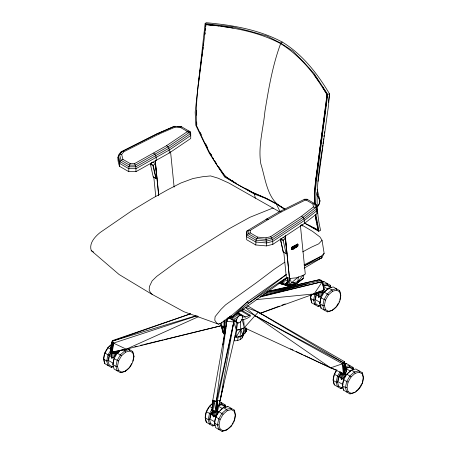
<?xml version="1.0" encoding="UTF-8"?>
<svg xmlns="http://www.w3.org/2000/svg" width="454" height="454" viewBox="0 0 454 454"><rect width="100%" height="100%" fill="white"/><g stroke="black" fill="none" stroke-linecap="round" stroke-linejoin="round"><path stroke-width="0.68" d="M291.735 249.371L291.826 248.911L297.387 245.784L297.83 246L297.693 246.516L292.177 249.581L291.735 249.371L292.177 249.581L294.822 248.548M292.036 247.765L292.172 247.112L297.824 244.099L297.733 244.7L292.16 247.788L291.791 247.6L291.956 246.987L297.693 244.07M291.791 247.6L297.461 244.621L297.569 243.951M291.428 248.639L291.723 248.871L298.04 245.421L298.176 244.905L297.784 244.672L291.61 248.071L291.428 248.639L297.824 245.296L297.784 244.672M227.386 317.828L212.812 400.19L212.744 410.876L215.735 411.267L217.659 410.688L236.443 330.024L237.714 322.516M234.236 337.101L236.114 337.146L236.307 321.801M152.374 162.163L150.756 163.667L153.514 165.284L155.677 163.349M279.006 283.114L287.774 285.81L291.491 282.797L297.745 281.832L303.176 278.546L296.797 283.387L295.253 284.091L287.774 285.81L279.04 283.285L284.448 284.601L287.728 284.079L287.359 281.355L287.564 277.451L287.728 284.079L289.113 284.987L296.797 283.387L303.176 278.546L303.97 274.715M285.662 238.395L283.517 240.047L283.273 240.87L286.133 253.616L286.48 253.741M285.674 278.563L281.628 282.246L287.728 284.079L288.267 277.507M228.737 317.601L226.779 321.313L216.303 401.234L215.735 411.267L214.237 401.183L212.744 410.876L212.228 410.586L213.062 400.666C214.322 401.302 216.286 401.75 217.375 400.604L234.082 320.564M215.485 25.475L205.656 24.55C202.944 58.174 194.738 91.702 196.531 125.548C204.572 142.516 212.063 159.904 223.884 174.694C231.489 182.417 242.271 186.673 251.618 192.031C263.076 196.974 274.613 201.973 284.879 209.158M190.708 313.72L113.074 340.386L112.252 341.164L110.436 349.938L111.043 352.156L112.138 352.531L126.297 349.171L221.563 325.643L224.089 327.771L225.78 328.56M221.904 322.209L221.563 325.643L224.089 327.771L225.933 328.503M289.737 278.762L289.113 284.987L284.448 284.601L280.351 282.45M322.834 127.455L315.683 181.356L314.446 193.347L314.86 203.937M190.141 314.009L112.252 341.164L112.393 342.384L113.137 342.974L112.138 352.531L113.795 343.02L112.252 341.164L113.074 340.386M322.368 148.543C318.084 175.715 313.969 203.21 320.615 230.348L318.668 231.307L304.787 223.22M325.961 106.503L326.176 104.392M326.324 102.984L326.539 100.879M326.687 99.471L327.198 94.551L324.985 90.942M234.366 338.355L234.366 340.897L237.692 340.511L238.112 336.652M196.389 110.986L196.236 112.393L196.389 110.986M224.316 334.456L223.47 333.423L224.089 327.771L223.862 320.864M204.839 34.373L204.992 32.972M205.69 26.644L205.923 24.533C231.534 27.149 257.662 31.383 280.646 43.624C296.053 53.192 308.624 66.71 318.895 81.533M318.044 181.458L328.395 106.384L329.542 93.921C317.516 73.69 302.597 54.452 282.24 42.04C258.854 29.567 232.295 25.055 206.178 22.7L205.112 23.585L195.175 112.127L195.793 125.27L209.203 153.032L224.719 177.066L254.467 194.125L265.221 198.103L276.758 203.959L284.834 209.186M204.799 34.317L204.964 32.921M205.679 26.633L205.923 24.533M213.062 400.666L211.978 410.172L212.228 410.586M198.443 84.285L201.814 57.919M201.99 56.534L202.257 54.452M202.433 53.061L202.7 50.984M202.876 49.594L203.142 47.511M203.409 45.434L203.585 44.044M233.969 320.575L220.218 400.32L219.401 401.376M205.112 23.585L233.004 26.899L250.08 31.269L266.929 36.065L280.646 43.085L292.807 51.007L304.169 62.499L314.293 73.837L327.692 94.353L316.307 182.06L315.076 194.136L315.519 204.748M314.707 204.124L314.293 193.535L315.479 181.555L327.016 94.619L322.374 86.748M322.55 147.141L322.828 145.042M323.01 143.64L323.288 141.54M323.469 140.138L323.657 138.742M323.929 136.637L324.116 135.241M324.389 133.136L324.576 131.739M328.435 102.326L329.542 93.921L327.692 94.353M291.956 249.496L292.138 248.934L297.83 246M281.208 281.9L284.448 284.601L287.774 285.81L296.797 283.387L297.745 281.832L298.409 276.872M323.015 126.053L323.293 123.953M323.481 122.552L323.759 120.452M323.946 119.05L324.224 116.95M324.411 115.554L324.689 113.455M324.877 112.053L327.198 94.551L314.083 74.745M225.195 407.227L224.985 404.735L219.645 401.654M320.978 308.175L319.775 303.686L320.978 297.813L324.258 292.121L328.747 288.142L333.236 286.939L339.598 290.611C343.372 299.248 336.703 310.803 327.34 311.847L320.978 308.175L321.131 307.052M330.58 287.779L330.364 285.282L324.003 281.611L322.72 281.957M343.576 390.207L342.373 385.724L343.576 379.845L346.862 374.158L351.351 370.18L355.834 368.977L362.196 372.649C365.975 381.286 359.307 392.835 349.938 393.885L343.576 390.207L343.729 389.084M353.178 369.811L352.968 367.32L346.606 363.648L344.682 364.159M315.683 181.356L321.063 142.176M321.25 140.78L322.306 133.084M323.651 123.289L324.803 114.896M324.996 113.494L325.285 111.395M319.185 153.991L325.263 111.389M112.229 342.702L112.524 340.738L110.436 349.938M237.374 322.805L236.716 322.051C235.955 319.258 237.885 315.922 240.682 315.178L241.664 315.371L242.322 316.126L242.555 317.335C242.135 319.712 240.966 322.436 238.356 322.998L237.374 322.805L228.214 317.522M236.358 330.37L240.733 329.292L244.28 327.72L343.462 373.682L345.284 373.154L346.51 371.525L344.24 361.526L258.292 312.04L243.866 328.163L242.765 335.188L240.041 336.851L236.114 337.146L235.036 335.324M298.051 244.791L291.78 248.247L291.723 248.871M241.596 335.512L242.765 335.188L244.842 333.384L245.727 327.811M222.897 344.909L223.124 343.519M223.357 342.134L223.584 340.744M223.811 339.359L226.779 321.313L233.787 321.954L236.443 330.024L240.733 329.292L243.866 328.163M318.668 231.307L318.839 230.292L315.927 214.651M126.297 349.171L113.137 342.974L111.491 352.429L126.297 349.171L198.313 316.767M212.228 408.782L211.978 410.172L212.812 400.19L216.303 401.234L217.375 400.604L220.218 400.32L223.334 385.809M237.692 340.511L240.518 339.422L241.29 335.427M113.761 366.667L111.202 367.354L104.84 363.682C101.577 356.555 105.89 348.28 111.843 344.092M113.466 366.293L112.098 366.662L109.091 364.925L107.995 360.822L109.091 355.454L111.429 351.407M111.298 352.446L109.539 355.493L108.506 360.527L113.063 363.16M125.684 371.037L121.581 372.138L118.579 370.402L117.484 366.299L118.579 360.93L121.581 355.726L125.684 352.088L129.787 350.987L132.795 352.724L133.89 356.827C133.243 364.074 128.232 371.945 120.429 372.683L114.067 369.011L112.864 364.522L114.067 358.649L117.353 352.957L120.344 350.306M132.823 361.163L133.89 355.936L132.687 351.453L127.353 348.371M212.852 403.163C207.12 407.312 203.216 415.427 206.36 422.299L212.727 425.971L215.287 425.284M214.992 424.91L213.624 425.273L210.616 423.542L209.521 419.439L210.616 414.065L212.62 410.598M213.176 410.45L211.065 414.105L210.032 419.144L215.162 422.101M219.004 424.916L217.466 424.916L214.39 423.139L215.746 417.027L218.879 411.574L223.368 407.596L227.851 406.392L234.213 410.064C237.992 418.701 231.324 430.256 221.955 431.3L215.593 427.628L214.39 423.139L215.593 417.266L218.879 411.574L223.107 414.343L220.105 419.541L219.004 424.916L220.105 429.019L223.107 430.755L227.21 429.654M244.842 333.384L246.153 331.352L246.709 328.617M233.56 421.567L234.213 420.427L235.286 415.206M320.672 305.831L318.106 306.518L311.745 302.846L310.542 298.357L311.092 294.782M311.342 294.442L310.542 298.357L313.618 300.134L314.9 299.986L316.001 294.612L317 292.881M317.851 292.217L316.444 294.652L315.416 299.691L320.541 302.653M332.595 310.201L328.492 311.302L325.49 309.566L324.389 305.463L325.49 300.094L328.492 294.89L332.595 291.252L336.698 290.151L339.7 291.888L340.801 295.991M339.864 299.668L340.801 295.1M343.269 387.864L340.71 388.55L334.343 384.879C331.993 379.975 333.582 374.312 336.579 370.084M342.974 387.489L341.607 387.858L338.599 386.121L337.504 382.018L338.599 376.65L340.602 373.182M340.806 373.642L339.047 376.689L338.014 381.723L343.145 384.686M355.193 392.233L351.09 393.334L348.087 391.603L346.987 387.5L348.087 382.126L351.09 376.922L355.193 373.284L359.296 372.189L362.298 373.92L363.399 378.023M363.399 377.138L362.298 383.397M246.006 327.828L246.153 331.352L246.709 328.668M317.147 189.142L319.979 200.991L319.344 203.897L317.709 206.519M120.798 153.015L121.019 152.011L122.018 151.449L157.81 133.425L174.489 126.286L181.248 126.615L190.328 131.853L190.731 133.402L190.731 138.487L169.211 153.038L136.001 171.629L128.737 171.629L119.533 166.317C117.864 161.607 116.389 155.626 121.019 152.011L157.81 133.425L159.076 134.004L175.079 127.154L180.346 127.409L187.105 131.308L189.119 131.155L189.119 132.551L190.328 133.794L190.731 135.525L169.211 150.075L136.001 168.672L128.737 168.672L119.533 163.355L117.921 157.175M113.137 342.974L111.043 352.156L112.393 342.384L110.39 350.443L112.252 341.164L195.651 315.876M240.518 339.422L242.402 337.793L243.151 334.683M243.389 334.553L242.402 337.793M224.968 334.087L224.089 327.771L226.404 318.958M153.56 176.998L153.214 176.873L150.416 164.166L150.768 163.406M246.153 331.352L246.88 329.105M287.728 284.079L289.578 278.739M245.268 328.299L242.765 335.188L240.733 329.292L240.353 321.528M111.185 351.617L111.185 356.555L111.843 358.251C114.68 357.009 116.848 354.228 116.088 350.925M212.71 413.588L213.147 412.459M212.71 410.49L212.71 415.172L213.363 416.863C216.132 415.807 218.198 413.066 217.614 410.024M318.089 294.135L318.526 293.006M318.089 292.274L318.089 295.719L318.748 297.41C321.602 296.167 323.764 293.369 322.993 290.055M340.693 371.911L340.693 377.751L341.346 379.448C344.257 378.364 346.226 375.441 345.596 372.314M153.514 165.284L153.287 165.823L156.204 178.666L153.236 176.981M214.543 416.119L214.504 410.762L214.123 410.626M342.526 378.698L342.486 373.109L341.346 372.518L341.346 379.448M242.975 310.967L242.816 308.873L342.849 363.977L344.745 373.523L344.285 363.228L344.626 361.963M267.332 291.457L319.066 279.789L321.04 280.158L322.522 281.378L324.162 289.862L314.123 293.92L260.199 313.385M304.197 268.127L321.875 257.713L324.128 253.343L322.039 240.279L319.974 237.005L312.483 231.319L301.518 224.821M159.076 134.004L123.681 151.823L122.018 151.449L119.584 154.666L121.048 160.279L129.407 165.108L135.354 165.108L168.025 146.812L189.119 132.551L187.105 131.791L166.544 145.694L134.549 163.616L130.241 163.616L128.902 166.794L128.737 171.629M345.029 364.948L344.24 361.526L344.285 363.228L342.146 363.904L343.462 373.682L345.284 373.154L346.453 371.105L345.346 366.316M110.543 350.545L107.916 355.096L106.713 360.97L107.916 365.459L109.091 364.925M129.731 366.934L131.705 363.523M212.398 408.589L209.442 413.713L208.238 419.587L209.442 424.076L210.616 423.542M226.444 430.097L230.927 426.119L231.585 424.978M232.244 423.843L232.902 422.702M315.479 293.119L314.821 294.26L313.618 300.134L314.821 304.623L316.001 304.089L319.003 305.826L321.057 305.275M331.823 310.644L336.312 306.666L338.281 303.255M338.939 302.114L339.598 300.979L339.7 301.36M336.976 369.965L334.343 374.516L333.145 380.395L336.221 382.172L337.504 382.018M340.052 371.741L337.424 376.292L336.221 382.172L337.424 386.655L338.599 386.121M355.919 391.354L358.915 388.703L361.866 383.579M236.114 337.146L240.733 329.292L240.041 336.851L238.645 336.681M291.86 249.484L297.427 246.437L297.597 245.824M317.488 206.61L319.117 203.982L319.747 201.071L318.719 198.006L316.858 194.811L318.952 197.938L319.979 200.991M284.448 284.601L285.958 283.54L287.359 281.355M215.746 417.027L220.105 419.541M256.323 299.623L314.123 293.92L322.522 281.378L324.008 289.504L323.986 290.208L322.334 281.679L321.341 280.51L319.066 279.789L266.612 292.036M268.359 219.384L250.228 230.399L248.213 230.263L248.213 233.702L256.572 238.526L266.294 239.371L271.872 237.964L303.09 217.301L315.451 207.671L314.889 203.767L312.942 203.959L306.183 200.061L305.343 200.061L281.27 211.927L268.359 219.384L266.918 218.902L247.004 230.972L246.601 236.716L255.806 242.033L266.515 242.964L272.848 241.369L304.35 220.513L317.108 210.577L316.693 208.863L315.451 207.671L313.379 207.001L301.518 216.24L270.652 236.676L266.021 237.839L257.526 237.102L255.999 240.172L255.806 244.995L266.515 245.92L272.848 244.326L304.35 223.476L317.108 213.533L317.108 210.577L316.058 204.442L307.017 199.227L304.6 199.227L279.079 211.876M119.533 166.317L119.907 161.601L118.335 155.557L119.584 154.666L121.661 154.496L123.681 151.823M233.504 315.564L232.198 317.164L228.107 317.959M297.745 281.832L303.255 275.113M322.039 240.279L318.725 243.838L311.654 247.044L302.648 251.868M324.128 253.343L321.387 256.135L304.481 265.664M116.088 352.633L114.294 353.666L111.843 353.291L111.185 352.633M306.183 200.061L307.017 199.227M322.993 291.797L321.199 292.83L318.748 292.45L318.748 297.41M217.614 411.245L215.82 412.283L214.504 412.283L212.71 411.245M345.596 373.829L343.803 374.868L342.486 374.868L340.693 373.829M112.11 344.092L108.12 347.628L104.84 353.32L103.637 359.193L106.713 360.97L107.995 360.822M119.788 350.936L117.223 353.212L121.581 355.726M117.961 353.15L118.925 352.298M124.918 371.48L129.407 367.502M212.637 403.595L209.646 406.245L206.36 411.937L205.163 417.811L208.238 419.587L209.521 419.439M220.286 410.461L223.368 407.596L226.444 409.372L227.21 410.705L231.313 409.604L234.315 411.341L235.416 415.444M223.107 414.343L227.21 410.705M180.346 127.409L181.248 126.615M279.596 211.831L228.827 183.019L218.136 178.212L210.571 175.925L202.507 176.742L192.984 178.53L180.976 182.962L167.94 189.624L151.937 198.585L132.205 210.497L100.226 232.448C94.971 236.676 88.774 243.316 91.26 250.602L119.096 274.511L151.545 294.056L183.864 311.688L218.522 324.156L220.445 323.481L231.075 316.052L247.379 301.859L286.139 274.619M290.015 278.665L291.491 282.797L297.875 277.326M285.958 283.54L286.866 282.802M111.202 367.354L112.098 366.662M318.106 306.518L319.003 305.826M226.955 407.09L227.851 406.392M212.727 425.971L213.624 425.273M340.71 388.55L341.607 387.858M286.236 274.732L248.548 303.198L232.198 317.164L231.075 316.052L229.69 316.353M287.774 277.354L232.198 317.164L247.379 301.859L248.548 303.198L286.956 277.286M284.8 262.185L274.284 269.222L256.794 282.428L225.598 304.833L220.894 309.463L215.105 316.659L214.776 320.235L216.694 323.021L218.522 324.156M282.24 42.04L280.646 43.085L280.646 43.624C272.496 65.558 268.637 88.7 264.886 111.707C263.309 128.976 257.9 146.432 260.823 163.826C265.874 179.756 267.151 201.474 284.84 208.993M304.311 274.687L305.281 274.023L300.372 225.167M281.037 281.769L287.74 277.82M248.213 230.263L247.004 230.972L246.601 232.527L246.601 239.678L255.806 244.995M266.05 219.401L279.902 211.405L281.27 211.927M344.694 362.417L346.51 371.525L344.285 363.228L342.849 363.977L344.16 373.704M303.215 275.249L296.473 277.803L289.499 278.529L285.157 235.847M303.942 264.943L321.387 256.135L321.875 257.713L304.589 265.789M120.429 372.683L121.581 372.138M322.851 282.161L324.003 281.611M327.34 311.847L328.492 311.302M345.449 364.193L346.606 363.648M221.955 431.3L223.107 430.755M349.938 393.885L351.09 393.334M130.241 163.616L122.938 159.399L121.048 160.279L119.907 161.601L128.902 166.794L135.837 166.794L168.911 148.271L190.328 133.794L190.328 131.853M299.294 280.964L300.554 280.385L295.253 284.091L294.13 283.971M318.651 259.177L321.875 257.713M314.123 293.92L320.212 291.201M157.686 133.595L174.489 126.286L175.079 127.154M242.402 316.915L245.501 317.017L250.103 315.161L250.239 316.381C247.731 318.328 244.672 319.616 241.488 319.826M257.526 237.102L250.228 232.891L248.213 233.702L247.004 234.973L255.999 240.172L266.458 241.08L272.604 239.53L304.032 218.726L316.693 208.863L316.058 204.442M281.628 282.246L287.342 280.027M287.774 285.81L290.39 284.828M260.114 313.271L279.295 306.138M281.94 305.15L285.248 303.925M321.528 280.441L263.689 294.192M342.146 363.904L330.586 367.854L303.851 355.176M113.795 343.02L197.121 315.74M229.764 316.472L231.075 316.052M112.62 352.105L111.491 352.429L118.369 350.755M323.237 284.42L327.079 283.387L327.209 284.675L330.211 286.412M323.106 285.776L327.209 284.675M107.74 347.736L111.202 349.404M325.49 309.566L324.054 309.951L322.851 305.463L324.054 299.589L327.34 293.897L331.823 289.919L336.312 288.716L336.698 290.151M336.312 306.666L336.698 306.564M118.579 370.402L117.143 370.787L115.94 366.299L117.143 360.425L120.429 354.739L124.918 350.755L129.407 349.557L129.787 350.987M349.813 366.707L345.71 367.808L345.193 366.622L349.682 365.425L349.813 366.707L352.815 368.444M219.134 403.527L221.7 402.84L221.83 404.128L224.832 405.859M209.266 406.347L212.211 407.726M218.408 405.042L221.83 404.128M218.368 405.649L221.569 404.786L226.132 407.42M348.087 391.603L346.652 391.984L345.449 387.5L346.652 381.621L349.938 375.935L354.426 371.957L358.915 370.753L359.296 372.189M358.915 388.703L359.296 388.596M220.105 429.019L218.669 429.405L217.466 424.916L218.669 419.042L221.955 413.35L226.444 409.372L230.927 408.169L231.313 409.604M230.927 426.119L231.313 426.017M261.283 296.11L307.403 283.801L265.936 292.524M260.091 297.024L322.334 281.679L260.658 296.428M119.743 350.42L123.874 349.415M134.878 346.737L136.943 346.232M140.382 345.398L142.448 344.892M143.822 344.558L163.088 339.87M164.462 339.535L221.563 325.643L219.764 323.475M283.517 240.047L280.651 238.668M278.688 283.347L280.067 283.131M113.75 351.782L114.294 351.697L114.294 356.765M307.517 199.516L304.157 199.516L304.6 199.227L305.343 200.061M324.389 305.463L322.851 305.463L319.775 303.686L320.978 297.813L325.49 300.094M117.484 366.299L115.94 366.299L112.864 364.522L114.067 358.649L118.579 360.93M346.987 387.5L345.449 387.5L342.373 385.724L343.576 379.845L348.087 382.126M280.402 239.213L283.251 252.021L286.389 253.769M216.581 410.671L217.659 410.688L217.375 400.604M177.616 126.723L181.787 126.927M291.826 248.911L292.138 248.934M156.204 178.666L156.494 178.694M283.251 252.021L283.54 252.044M205.656 24.55L218.902 25.81L217.534 25.674M291.491 282.797L296.797 283.387M220.933 26.122L233.129 28.006M273.507 208.221L272.803 208.085L249.916 217.284L228.413 229.128L177.65 261.078L156.732 276.384L152.135 280.867L149.4 286.582L149.167 290.078L150.41 292.586L152.272 294.402M283.273 240.87L280.544 239.383L283.279 252.089M316.001 294.612L313.793 293.664M338.599 376.65L334.24 374.13M109.091 355.454L104.732 352.934M210.616 414.065L206.258 411.551M286.264 276.679L283.801 252.152M336.272 369.908L330.586 367.854L255.069 315.695L245.54 307.534M344.938 376.548L344.938 372.944L345.284 373.154L344.79 372.978L345.284 373.154L344.285 363.228L247.424 305.724M245.676 307.33L258.292 312.04L261.765 314.463M245.001 188.228L251.618 192.031L266.538 198.449L276.599 204.062M304.543 223.124L318.004 230.076L316.835 223.85M290.486 348.837L293.029 350.045M296.212 351.555L302.58 354.574M344.881 372.955L345.284 373.154M255.069 315.695L344.285 363.228M313.061 227.289L318.004 230.076M229.349 179.234L234.162 182.003M235.371 182.695L236.574 183.388M152.981 162.174L155.347 163.536L156.863 178.626L155.086 177.599M282.967 237.221L285.333 238.583L286.849 253.673M330.943 287.637L326.954 285.333L323.106 286.366L328.236 289.329M322.993 291.933L324.389 292.739M316.444 294.652L321.574 297.614M353.541 369.675L349.552 367.371L345.71 368.404L350.267 371.031M241.8 310.371L250.103 315.161M240.779 310.78L249.081 315.57M345.596 373.965L346.987 374.771M237.788 312.562L245.501 317.017M237.391 312.902L241.664 315.371M237.016 313.061L242.322 316.126M236.466 313.822L239.519 315.581M235.303 314.758L238.356 316.517M233.708 315.734L237.374 317.851M339.047 376.689L344.172 379.652M232.437 316.898L236.716 319.366M229.764 316.966L236.483 320.842M228.776 317.471L238.356 322.998M123.38 349.869L124.918 350.755L125.684 352.088M218.862 406.478L222.852 408.782M116.088 352.769L117.484 353.575M217.614 411.386L219.004 412.192M109.539 355.493L111.185 356.441M113.018 357.502L114.663 358.45M211.065 414.105L216.189 417.067M308.624 224.985L314.741 228.538M230.093 179.37L225.309 176.561L218.641 166.72M231.886 180.425L233.084 181.129M246.834 189.222L251.618 192.031M91.26 250.602L93.507 251.981M301.518 216.24C304.441 217.409 304.572 220.803 304.35 223.476M166.544 145.694C169.342 147.028 169.399 150.37 169.211 153.038M153.634 153.146C156.324 154.604 156.324 157.907 156.165 160.568M328.492 294.89L324.258 292.121L328.747 288.142L331.823 289.919L332.595 291.252M351.09 376.922L346.862 374.158L351.351 370.18L354.426 371.957L355.193 373.284M346.079 370.725L346.453 371.105M270.652 236.676L272.604 239.53L272.848 244.326M150.416 164.166L152.975 165.733L155.909 178.553M214.719 160.937L216.291 163.253M224.389 334.303L222.454 331.335L221.456 325.467M211.32 154.95L210.179 153.157L211.91 156.153M322.777 87.338L324.252 89.739M212.943 157.958L213.635 159.155M134.549 163.616L135.837 166.794L136.001 171.629M224.089 327.771L225.417 330.257M221.654 325.166L223.47 333.423L222.454 331.335L222.341 329.712M200.174 132.375L201.389 134.895M205.634 143.708L207.756 148.118M280.044 211.626L276.758 204.765L276.758 203.959M324.162 289.862L323.089 285.452M301.899 224.724L302.375 226.035M352.968 367.32L353.655 369.885M330.364 285.282L331.051 287.847M314.9 299.986L316.001 304.089M314.775 303.783L315.031 304.742M333.145 379.504L334.343 384.879M310.542 297.472L311.745 302.846M234.213 420.427L234.315 420.813M224.985 404.735L225.672 407.3M214.646 422.402L215.014 423.769M205.707 418.974L206.36 422.299M103.637 358.308L104.84 363.682M121.661 154.496L122.938 159.399M242.209 319.644L244.28 327.72L243.628 319.344M221.552 325.484L223.47 333.423M317.982 228.447L315.78 219.22L315.184 214.663M221.501 325.41L222.165 328.543L221.529 325.268M316.676 192.723L317.091 194.76M344.24 361.526L345.029 365.47M345.681 368.75L345.942 370.067M254.467 194.125L255.296 198.245M315.377 214.509L315.638 215.9M315.905 217.29L316.166 218.68M316.427 220.071L316.954 222.852M316.574 222.471L315.331 214.464M266.021 237.839L266.515 245.92M316.637 210.259L317.108 213.533M312.942 203.959L313.379 207.001M233.606 320.558L233.787 321.954L216.303 401.234L216.586 411.222L216.933 401.018L217.659 410.688M170.539 151.528L174.12 187.105M155.291 160.795L158.747 195.135M155.211 160.773L158.684 195.759M153.815 177.083L155.779 196.713M285.305 235.83L289.499 278.529M362.196 372.649L362.298 373.92M339.598 290.611L339.7 291.888M234.213 410.064L234.315 411.341M132.687 351.453L132.795 352.724M222.142 327.107L222.25 328.48M196.27 113.08L196.361 115.14M196.678 122.013L196.803 124.765M343.803 373.262L343.803 377.966M322.334 290.543L322.334 294.515M321.199 291.218L321.199 295.929M319.883 291.105L319.883 296.757M316.444 205.985L316.444 207.762M250.228 230.399L250.228 232.891M216.955 410.808L216.955 413.969M215.82 411.262L215.82 415.382M213.363 410.842L213.363 416.863M187.105 131.308L187.105 131.791M133.89 355.936L133.89 356.827M115.43 351.668L115.43 355.351M112.978 351.907L112.978 357.593M111.843 352.23L111.843 358.251M224.724 320.166L224.094 327.748L224.719 320.161M205.458 28.75L205.304 30.157L205.441 28.727M325.768 107.899L325.478 109.999L325.756 107.899"/></g></svg>
